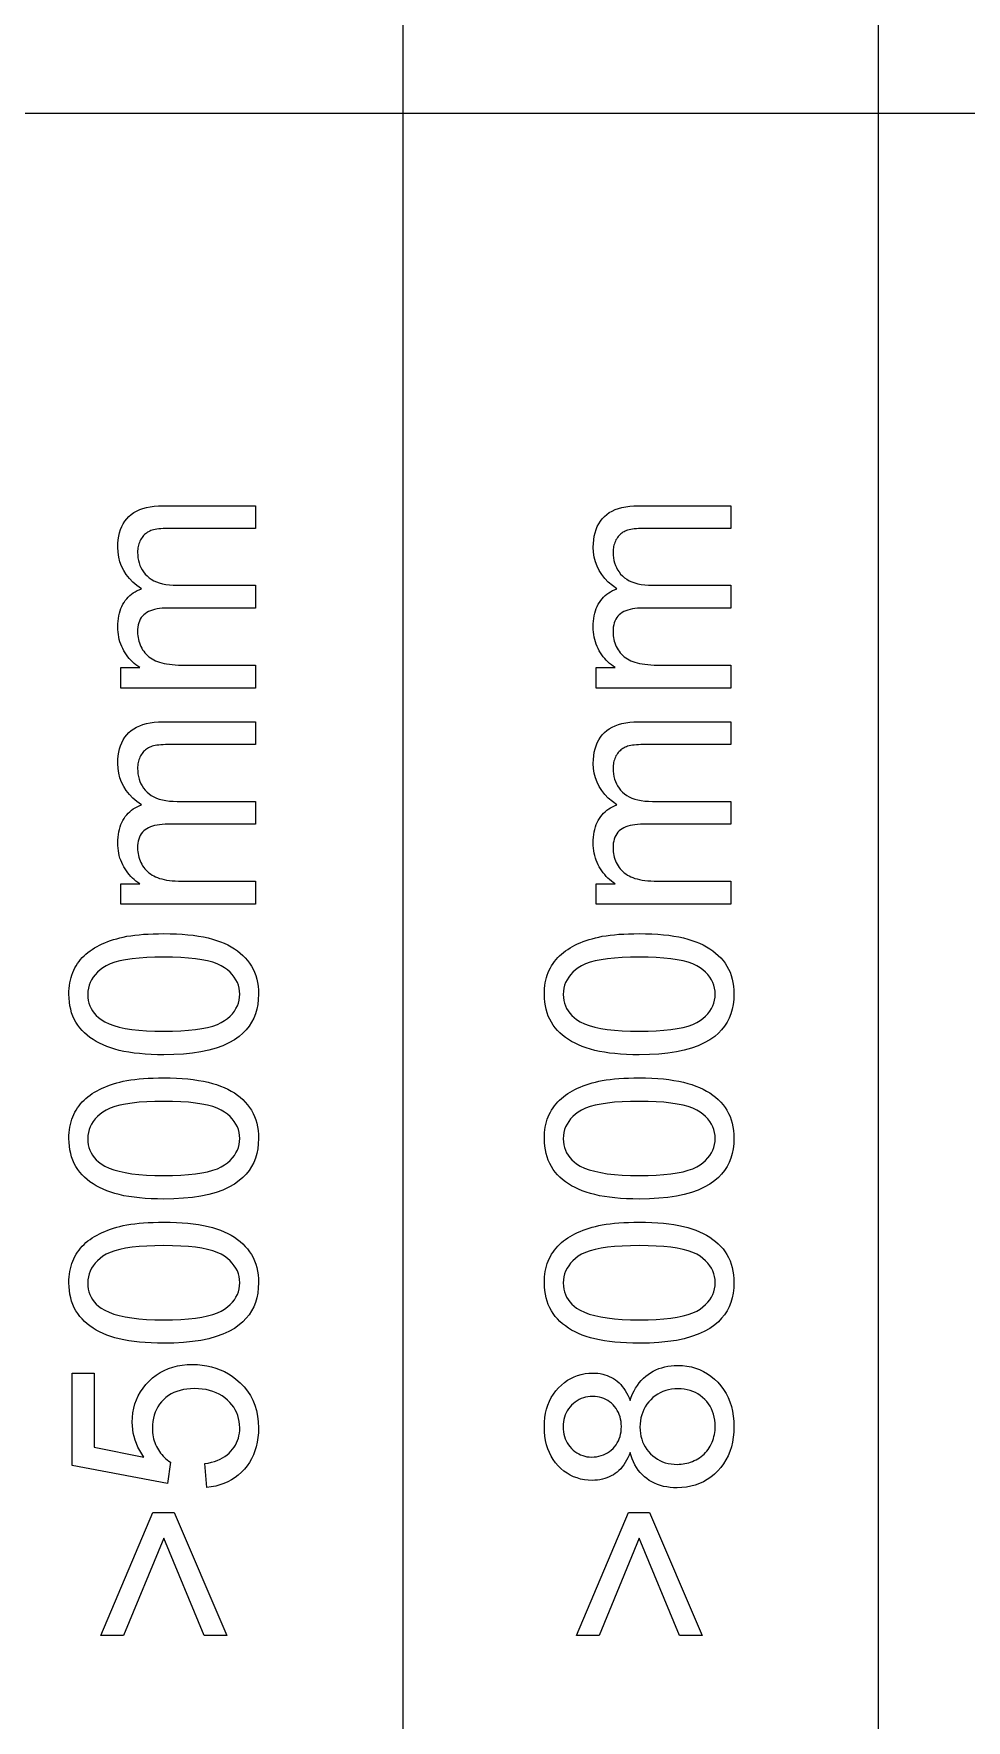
# Model space of a CAD drawing. Extents: x 23 to 417, y 3 to 294.
# Drawn here: x 203.21 to 208.23, y 16.62 to 25.7 of the extents above; entities that cross this region are included whole.
import ezdxf

# ---------------------------------------------------------------- set-up
doc = ezdxf.new("R2010")
doc.units = 0

msp = doc.modelspace()

# ---------------------------------------------------------------- linework, layer by layer
at = {"color": 7, "lineweight": 13}
for p, q in [((205.1951, 10.2717), (205.1951, 50.2717)), ((207.7558, 10.2717), (207.7558, 50.2717)), ((182.1487, 25.2717), (230.8022, 25.2717))]:
    msp.add_line(p, q, dxfattribs=at)
for points in [[(204.399, 22.1755), (203.6746, 22.1755), (203.6746, 22.2854), (203.7762, 22.2854), (203.7658, 22.2924), (203.7558, 22.2999), (203.7462, 22.3079), (203.737, 22.3163), (203.7282, 22.3251), (203.7199, 22.3344), (203.7119, 22.3441), (203.7044, 22.3543), (203.6973, 22.365), (203.6906, 22.3761), (203.6845, 22.3876), (203.679, 22.3994), (203.6741, 22.4115), (203.6699, 22.4239), (203.6663, 22.4366), (203.6634, 22.4497), (203.6611, 22.463), (203.6595, 22.4767), (203.6586, 22.4907), (203.6582, 22.505), (203.6586, 22.5208), (203.6596, 22.5361), (203.6612, 22.5507), (203.6636, 22.5648), (203.6666, 22.5783), (203.6703, 22.5912), (203.6746, 22.6035), (203.6796, 22.6152), (203.6853, 22.6264), (203.6917, 22.637), (203.6986, 22.647), (203.7061, 22.6564), (203.7141, 22.6652), (203.7226, 22.6734), (203.7317, 22.6809), (203.7413, 22.6879), (203.7515, 22.6942), (203.7622, 22.7), (203.7734, 22.7051), (203.7851, 22.7097), (203.761, 22.7274), (203.7394, 22.7461), (203.7204, 22.7659), (203.7039, 22.7867), (203.6899, 22.8086), (203.6785, 22.8315), (203.6696, 22.8554), (203.6633, 22.8803), (203.6595, 22.9064), (203.6582, 22.9334), (203.6588, 22.9544), (203.6606, 22.9745), (203.6636, 22.9936), (203.6678, 23.0116), (203.6731, 23.0287), (203.6797, 23.0448), (203.6875, 23.0599), (203.6964, 23.074), (203.7066, 23.0871), (203.7179, 23.0991), (203.7305, 23.1102), (203.7444, 23.12), (203.7595, 23.1287), (203.776, 23.1363), (203.7937, 23.1426), (203.8127, 23.1479), (203.8331, 23.1519), (203.8547, 23.1548), (203.8776, 23.1565), (203.9017, 23.1571), (204.399, 23.1571), (204.399, 23.035), (203.9427, 23.035), (203.9283, 23.0349), (203.9149, 23.0345), (203.9022, 23.034), (203.8903, 23.0331), (203.8793, 23.032), (203.8691, 23.0307), (203.8598, 23.0292), (203.8512, 23.0274), (203.8435, 23.0254), (203.8366, 23.0231), (203.8302, 23.0205), (203.8241, 23.0175), (203.8183, 23.0142), (203.8127, 23.0104), (203.8074, 23.0063), (203.8023, 23.0018), (203.7974, 22.9969), (203.7928, 22.9915), (203.7885, 22.9859), (203.7844, 22.9798), (203.7807, 22.9734), (203.7773, 22.9668), (203.7743, 22.96), (203.7718, 22.9529), (203.7696, 22.9457), (203.7678, 22.9382), (203.7664, 22.9305), (203.7654, 22.9226), (203.7648, 22.9145), (203.7646, 22.9061), (203.7652, 22.8911), (203.7667, 22.8766), (203.7692, 22.8626), (203.7728, 22.8491), (203.7773, 22.8362), (203.7829, 22.8238), (203.7895, 22.8118), (203.7972, 22.8005), (203.8058, 22.7896), (203.8155, 22.7792), (203.8262, 22.7696), (203.8382, 22.7611), (203.8514, 22.7535), (203.8659, 22.7469), (203.8815, 22.7414), (203.8984, 22.7368), (203.9165, 22.7333), (203.9358, 22.7308), (203.9564, 22.7293), (203.9781, 22.7288), (204.399, 22.7288), (204.399, 22.606), (203.9283, 22.606), (203.9124, 22.6057), (203.8972, 22.6048), (203.8829, 22.6033), (203.8694, 22.6012), (203.8567, 22.5985), (203.8448, 22.5952), (203.8338, 22.5913), (203.8236, 22.5868), (203.8142, 22.5817), (203.8056, 22.576), (203.7978, 22.5696), (203.7908, 22.5624), (203.7847, 22.5545), (203.7794, 22.5458), (203.7749, 22.5364), (203.7712, 22.5262), (203.7683, 22.5152), (203.7663, 22.5035), (203.765, 22.491), (203.7646, 22.4777), (203.7649, 22.4674), (203.7657, 22.4573), (203.7671, 22.4473), (203.769, 22.4375), (203.7715, 22.4278), (203.7745, 22.4183), (203.778, 22.409), (203.7821, 22.3998), (203.7867, 22.3908), (203.7919, 22.3819), (203.7976, 22.3733), (203.8038, 22.3653), (203.8106, 22.3577), (203.8178, 22.3506), (203.8255, 22.3439), (203.8338, 22.3378), (203.8425, 22.3322), (203.8517, 22.327), (203.8615, 22.3223), (203.8717, 22.3181), (203.8827, 22.3144), (203.8946, 22.311), (203.9074, 22.308), (203.9212, 22.3055), (203.9359, 22.3033), (203.9515, 22.3015), (203.968, 22.3001), (203.9855, 22.2991), (204.0038, 22.2985), (204.0232, 22.2983), (204.399, 22.2983)], [(206.9597, 22.1755), (206.2353, 22.1755), (206.2353, 22.2854), (206.3369, 22.2854), (206.3265, 22.2924), (206.3165, 22.2999), (206.3069, 22.3079), (206.2977, 22.3163), (206.2889, 22.3251), (206.2806, 22.3344), (206.2727, 22.3441), (206.2651, 22.3543), (206.258, 22.365), (206.2513, 22.3761), (206.2452, 22.3876), (206.2397, 22.3994), (206.2348, 22.4115), (206.2306, 22.4239), (206.227, 22.4366), (206.2241, 22.4497), (206.2219, 22.463), (206.2202, 22.4767), (206.2193, 22.4907), (206.2189, 22.505), (206.2193, 22.5208), (206.2203, 22.5361), (206.222, 22.5507), (206.2243, 22.5648), (206.2273, 22.5783), (206.231, 22.5912), (206.2353, 22.6035), (206.2403, 22.6152), (206.246, 22.6264), (206.2524, 22.637), (206.2593, 22.647), (206.2668, 22.6564), (206.2748, 22.6652), (206.2834, 22.6734), (206.2924, 22.6809), (206.302, 22.6879), (206.3122, 22.6942), (206.3229, 22.7), (206.3341, 22.7051), (206.3458, 22.7097), (206.3217, 22.7274), (206.3001, 22.7461), (206.2811, 22.7659), (206.2646, 22.7867), (206.2507, 22.8086), (206.2392, 22.8315), (206.2304, 22.8554), (206.224, 22.8803), (206.2202, 22.9064), (206.2189, 22.9334), (206.2195, 22.9544), (206.2213, 22.9745), (206.2243, 22.9936), (206.2285, 23.0116), (206.2339, 23.0287), (206.2404, 23.0448), (206.2482, 23.0599), (206.2571, 23.074), (206.2673, 23.0871), (206.2786, 23.0991), (206.2912, 23.1102), (206.3051, 23.12), (206.3202, 23.1287), (206.3367, 23.1363), (206.3544, 23.1426), (206.3735, 23.1479), (206.3938, 23.1519), (206.4154, 23.1548), (206.4383, 23.1565), (206.4625, 23.1571), (206.9597, 23.1571), (206.9597, 23.035), (206.5034, 23.035), (206.4891, 23.0349), (206.4756, 23.0345), (206.4629, 23.034), (206.451, 23.0331), (206.44, 23.032), (206.4298, 23.0307), (206.4205, 23.0292), (206.4119, 23.0274), (206.4042, 23.0254), (206.3973, 23.0231), (206.391, 23.0205), (206.3849, 23.0175), (206.379, 23.0142), (206.3734, 23.0104), (206.3681, 23.0063), (206.363, 23.0018), (206.3581, 22.9969), (206.3535, 22.9915), (206.3492, 22.9859), (206.3451, 22.9798), (206.3414, 22.9734), (206.338, 22.9668), (206.3351, 22.96), (206.3325, 22.9529), (206.3303, 22.9457), (206.3285, 22.9382), (206.3271, 22.9305), (206.3261, 22.9226), (206.3255, 22.9145), (206.3253, 22.9061), (206.3259, 22.8911), (206.3274, 22.8766), (206.3299, 22.8626), (206.3335, 22.8491), (206.3381, 22.8362), (206.3436, 22.8238), (206.3503, 22.8118), (206.3579, 22.8005), (206.3665, 22.7896), (206.3762, 22.7792), (206.3869, 22.7696), (206.3989, 22.7611), (206.4122, 22.7535), (206.4266, 22.7469), (206.4422, 22.7414), (206.4591, 22.7368), (206.4772, 22.7333), (206.4966, 22.7308), (206.5171, 22.7293), (206.5389, 22.7288), (206.9597, 22.7288), (206.9597, 22.606), (206.4891, 22.606), (206.4731, 22.6057), (206.458, 22.6048), (206.4436, 22.6033), (206.4301, 22.6012), (206.4174, 22.5985), (206.4056, 22.5952), (206.3945, 22.5913), (206.3843, 22.5868), (206.3749, 22.5817), (206.3663, 22.576), (206.3585, 22.5696), (206.3515, 22.5624), (206.3454, 22.5545), (206.3401, 22.5458), (206.3356, 22.5364), (206.3319, 22.5262), (206.329, 22.5152), (206.327, 22.5035), (206.3258, 22.491), (206.3253, 22.4777), (206.3256, 22.4674), (206.3264, 22.4573), (206.3278, 22.4473), (206.3297, 22.4375), (206.3322, 22.4278), (206.3352, 22.4183), (206.3387, 22.409), (206.3428, 22.3998), (206.3475, 22.3908), (206.3526, 22.3819), (206.3584, 22.3733), (206.3646, 22.3653), (206.3713, 22.3577), (206.3785, 22.3506), (206.3862, 22.3439), (206.3945, 22.3378), (206.4032, 22.3322), (206.4124, 22.327), (206.4222, 22.3223), (206.4324, 22.3181), (206.4434, 22.3144), (206.4553, 22.311), (206.4681, 22.308), (206.4819, 22.3055), (206.4966, 22.3033), (206.5122, 22.3015), (206.5287, 22.3001), (206.5462, 22.2991), (206.5646, 22.2985), (206.5839, 22.2983), (206.9597, 22.2983)], [(204.399, 21.0118), (203.6746, 21.0118), (203.6746, 21.1217), (203.7762, 21.1217), (203.7658, 21.1287), (203.7558, 21.1362), (203.7462, 21.1441), (203.737, 21.1525), (203.7282, 21.1614), (203.7199, 21.1707), (203.7119, 21.1804), (203.7044, 21.1906), (203.6973, 21.2013), (203.6906, 21.2124), (203.6845, 21.2239), (203.679, 21.2357), (203.6741, 21.2478), (203.6699, 21.2602), (203.6663, 21.2729), (203.6634, 21.286), (203.6611, 21.2993), (203.6595, 21.313), (203.6586, 21.327), (203.6582, 21.3413), (203.6586, 21.3571), (203.6596, 21.3723), (203.6612, 21.387), (203.6636, 21.4011), (203.6666, 21.4145), (203.6703, 21.4275), (203.6746, 21.4398), (203.6796, 21.4515), (203.6853, 21.4627), (203.6917, 21.4733), (203.6986, 21.4833), (203.7061, 21.4927), (203.7141, 21.5015), (203.7226, 21.5096), (203.7317, 21.5172), (203.7413, 21.5242), (203.7515, 21.5305), (203.7622, 21.5363), (203.7734, 21.5414), (203.7851, 21.5459), (203.761, 21.5637), (203.7394, 21.5824), (203.7204, 21.6022), (203.7039, 21.623), (203.6899, 21.6449), (203.6785, 21.6677), (203.6696, 21.6917), (203.6633, 21.7166), (203.6595, 21.7426), (203.6582, 21.7697), (203.6588, 21.7907), (203.6606, 21.8108), (203.6636, 21.8299), (203.6678, 21.8479), (203.6731, 21.865), (203.6797, 21.8811), (203.6875, 21.8962), (203.6964, 21.9103), (203.7066, 21.9233), (203.7179, 21.9354), (203.7305, 21.9465), (203.7444, 21.9563), (203.7595, 21.965), (203.776, 21.9725), (203.7937, 21.9789), (203.8127, 21.9841), (203.8331, 21.9882), (203.8547, 21.9911), (203.8776, 21.9928), (203.9017, 21.9934), (204.399, 21.9934), (204.399, 21.8713), (203.9427, 21.8713), (203.9283, 21.8712), (203.9149, 21.8708), (203.9022, 21.8702), (203.8903, 21.8694), (203.8793, 21.8683), (203.8691, 21.867), (203.8598, 21.8655), (203.8512, 21.8637), (203.8435, 21.8616), (203.8366, 21.8594), (203.8302, 21.8568), (203.8241, 21.8538), (203.8183, 21.8505), (203.8127, 21.8467), (203.8074, 21.8426), (203.8023, 21.8381), (203.7974, 21.8331), (203.7928, 21.8278), (203.7885, 21.8221), (203.7844, 21.8161), (203.7807, 21.8097), (203.7773, 21.8031), (203.7743, 21.7963), (203.7718, 21.7892), (203.7696, 21.782), (203.7678, 21.7745), (203.7664, 21.7668), (203.7654, 21.7589), (203.7648, 21.7507), (203.7646, 21.7424), (203.7652, 21.7274), (203.7667, 21.7129), (203.7692, 21.6989), (203.7728, 21.6854), (203.7773, 21.6725), (203.7829, 21.66), (203.7895, 21.6481), (203.7972, 21.6367), (203.8058, 21.6259), (203.8155, 21.6155), (203.8262, 21.6059), (203.8382, 21.5973), (203.8514, 21.5898), (203.8659, 21.5832), (203.8815, 21.5777), (203.8984, 21.5731), (203.9165, 21.5696), (203.9358, 21.5671), (203.9564, 21.5655), (203.9781, 21.565), (204.399, 21.565), (204.399, 21.4423), (203.9283, 21.4423), (203.9124, 21.442), (203.8972, 21.4411), (203.8829, 21.4396), (203.8694, 21.4375), (203.8567, 21.4348), (203.8448, 21.4315), (203.8338, 21.4276), (203.8236, 21.423), (203.8142, 21.4179), (203.8056, 21.4122), (203.7978, 21.4059), (203.7908, 21.3987), (203.7847, 21.3908), (203.7794, 21.3821), (203.7749, 21.3727), (203.7712, 21.3625), (203.7683, 21.3515), (203.7663, 21.3398), (203.765, 21.3273), (203.7646, 21.314), (203.7649, 21.3037), (203.7657, 21.2936), (203.7671, 21.2836), (203.769, 21.2738), (203.7715, 21.2641), (203.7745, 21.2546), (203.778, 21.2453), (203.7821, 21.2361), (203.7867, 21.2271), (203.7919, 21.2182), (203.7976, 21.2096), (203.8038, 21.2015), (203.8106, 21.194), (203.8178, 21.1869), (203.8255, 21.1802), (203.8338, 21.1741), (203.8425, 21.1684), (203.8517, 21.1633), (203.8615, 21.1586), (203.8717, 21.1544), (203.8827, 21.1506), (203.8946, 21.1473), (203.9074, 21.1443), (203.9212, 21.1417), (203.9359, 21.1396), (203.9515, 21.1378), (203.968, 21.1364), (203.9855, 21.1354), (204.0038, 21.1348), (204.0232, 21.1346), (204.399, 21.1346)], [(206.9597, 21.0118), (206.2353, 21.0118), (206.2353, 21.1217), (206.3369, 21.1217), (206.3265, 21.1287), (206.3165, 21.1362), (206.3069, 21.1441), (206.2977, 21.1525), (206.2889, 21.1614), (206.2806, 21.1707), (206.2727, 21.1804), (206.2651, 21.1906), (206.258, 21.2013), (206.2513, 21.2124), (206.2452, 21.2239), (206.2397, 21.2357), (206.2348, 21.2478), (206.2306, 21.2602), (206.227, 21.2729), (206.2241, 21.286), (206.2219, 21.2993), (206.2202, 21.313), (206.2193, 21.327), (206.2189, 21.3413), (206.2193, 21.3571), (206.2203, 21.3723), (206.222, 21.387), (206.2243, 21.4011), (206.2273, 21.4145), (206.231, 21.4275), (206.2353, 21.4398), (206.2403, 21.4515), (206.246, 21.4627), (206.2524, 21.4733), (206.2593, 21.4833), (206.2668, 21.4927), (206.2748, 21.5015), (206.2834, 21.5096), (206.2924, 21.5172), (206.302, 21.5242), (206.3122, 21.5305), (206.3229, 21.5363), (206.3341, 21.5414), (206.3458, 21.5459), (206.3217, 21.5637), (206.3001, 21.5824), (206.2811, 21.6022), (206.2646, 21.623), (206.2507, 21.6449), (206.2392, 21.6677), (206.2304, 21.6917), (206.224, 21.7166), (206.2202, 21.7426), (206.2189, 21.7697), (206.2195, 21.7907), (206.2213, 21.8108), (206.2243, 21.8299), (206.2285, 21.8479), (206.2339, 21.865), (206.2404, 21.8811), (206.2482, 21.8962), (206.2571, 21.9103), (206.2673, 21.9233), (206.2786, 21.9354), (206.2912, 21.9465), (206.3051, 21.9563), (206.3202, 21.965), (206.3367, 21.9725), (206.3544, 21.9789), (206.3735, 21.9841), (206.3938, 21.9882), (206.4154, 21.9911), (206.4383, 21.9928), (206.4625, 21.9934), (206.9597, 21.9934), (206.9597, 21.8713), (206.5034, 21.8713), (206.4891, 21.8712), (206.4756, 21.8708), (206.4629, 21.8702), (206.451, 21.8694), (206.44, 21.8683), (206.4298, 21.867), (206.4205, 21.8655), (206.4119, 21.8637), (206.4042, 21.8616), (206.3973, 21.8594), (206.391, 21.8568), (206.3849, 21.8538), (206.379, 21.8505), (206.3734, 21.8467), (206.3681, 21.8426), (206.363, 21.8381), (206.3581, 21.8331), (206.3535, 21.8278), (206.3492, 21.8221), (206.3451, 21.8161), (206.3414, 21.8097), (206.338, 21.8031), (206.3351, 21.7963), (206.3325, 21.7892), (206.3303, 21.782), (206.3285, 21.7745), (206.3271, 21.7668), (206.3261, 21.7589), (206.3255, 21.7507), (206.3253, 21.7424), (206.3259, 21.7274), (206.3274, 21.7129), (206.3299, 21.6989), (206.3335, 21.6854), (206.3381, 21.6725), (206.3436, 21.66), (206.3503, 21.6481), (206.3579, 21.6367), (206.3665, 21.6259), (206.3762, 21.6155), (206.3869, 21.6059), (206.3989, 21.5973), (206.4122, 21.5898), (206.4266, 21.5832), (206.4422, 21.5777), (206.4591, 21.5731), (206.4772, 21.5696), (206.4966, 21.5671), (206.5171, 21.5655), (206.5389, 21.565), (206.9597, 21.565), (206.9597, 21.4423), (206.4891, 21.4423), (206.4731, 21.442), (206.458, 21.4411), (206.4436, 21.4396), (206.4301, 21.4375), (206.4174, 21.4348), (206.4056, 21.4315), (206.3945, 21.4276), (206.3843, 21.423), (206.3749, 21.4179), (206.3663, 21.4122), (206.3585, 21.4059), (206.3515, 21.3987), (206.3454, 21.3908), (206.3401, 21.3821), (206.3356, 21.3727), (206.3319, 21.3625), (206.329, 21.3515), (206.327, 21.3398), (206.3258, 21.3273), (206.3253, 21.314), (206.3256, 21.3037), (206.3264, 21.2936), (206.3278, 21.2836), (206.3297, 21.2738), (206.3322, 21.2641), (206.3352, 21.2546), (206.3387, 21.2453), (206.3428, 21.2361), (206.3475, 21.2271), (206.3526, 21.2182), (206.3584, 21.2096), (206.3646, 21.2015), (206.3713, 21.194), (206.3785, 21.1869), (206.3862, 21.1802), (206.3945, 21.1741), (206.4032, 21.1684), (206.4124, 21.1633), (206.4222, 21.1586), (206.4324, 21.1544), (206.4434, 21.1506), (206.4553, 21.1473), (206.4681, 21.1443), (206.4819, 21.1417), (206.4966, 21.1396), (206.5122, 21.1378), (206.5287, 21.1364), (206.5462, 21.1354), (206.5646, 21.1348), (206.5839, 21.1346), (206.9597, 21.1346)], [(203.9058, 20.2008), (203.8711, 20.2011), (203.8377, 20.2022), (203.8057, 20.2041), (203.775, 20.2066), (203.7458, 20.2099), (203.7179, 20.2139), (203.6915, 20.2187), (203.6664, 20.2241), (203.6427, 20.2303), (203.6204, 20.2373), (203.5992, 20.2449), (203.5791, 20.2533), (203.56, 20.2624), (203.5418, 20.2721), (203.5246, 20.2826), (203.5084, 20.2938), (203.4932, 20.3058), (203.479, 20.3184), (203.4658, 20.3317), (203.4536, 20.3457), (203.4424, 20.3605), (203.4325, 20.376), (203.4237, 20.3923), (203.416, 20.4093), (203.4096, 20.427), (203.4043, 20.4455), (203.4002, 20.4647), (203.3973, 20.4847), (203.3955, 20.5054), (203.3949, 20.5268), (203.3952, 20.5427), (203.3962, 20.5582), (203.3978, 20.5734), (203.4001, 20.5881), (203.403, 20.6024), (203.4066, 20.6163), (203.4108, 20.6298), (203.4157, 20.643), (203.4212, 20.6557), (203.4273, 20.668), (203.4341, 20.68), (203.4414, 20.6915), (203.4493, 20.7026), (203.4578, 20.7132), (203.4669, 20.7235), (203.4765, 20.7333), (203.4867, 20.7427), (203.4975, 20.7516), (203.5089, 20.7602), (203.5208, 20.7683), (203.5332, 20.7761), (203.5463, 20.7835), (203.5598, 20.7905), (203.5739, 20.7972), (203.5885, 20.8036), (203.6036, 20.8097), (203.6193, 20.8153), (203.6355, 20.8207), (203.6522, 20.8257), (203.6695, 20.8304), (203.6876, 20.8347), (203.707, 20.8385), (203.7276, 20.8419), (203.7494, 20.8448), (203.7724, 20.8473), (203.7966, 20.8493), (203.8221, 20.8509), (203.8488, 20.852), (203.8767, 20.8527), (203.9058, 20.8529), (203.9404, 20.8525), (203.9735, 20.8515), (204.0053, 20.8496), (204.0358, 20.8471), (204.0649, 20.8439), (204.0926, 20.8399), (204.119, 20.8352), (204.144, 20.8298), (204.1676, 20.8236), (204.1899, 20.8167), (204.2111, 20.8092), (204.2312, 20.8009), (204.2504, 20.7918), (204.2686, 20.7821), (204.2858, 20.7716), (204.302, 20.7605), (204.3172, 20.7486), (204.3315, 20.736), (204.3448, 20.7227), (204.3571, 20.7086), (204.3683, 20.6939), (204.3783, 20.6783), (204.3872, 20.662), (204.3948, 20.645), (204.4013, 20.6272), (204.4066, 20.6086), (204.4108, 20.5893), (204.4137, 20.5693), (204.4155, 20.5484), (204.4161, 20.5268), (204.415, 20.4985), (204.4119, 20.4715), (204.4067, 20.4457), (204.3995, 20.4211), (204.3902, 20.3977), (204.3787, 20.3757), (204.3653, 20.3548), (204.3497, 20.3352), (204.3321, 20.3168), (204.3124, 20.2997), (204.2859, 20.2809), (204.2562, 20.2641), (204.2234, 20.2493), (204.1874, 20.2364), (204.1483, 20.2255), (204.1061, 20.2166), (204.0607, 20.2097), (204.0123, 20.2047), (203.9606, 20.2018)], [(206.4666, 20.2008), (206.4318, 20.2011), (206.3984, 20.2022), (206.3664, 20.2041), (206.3358, 20.2066), (206.3065, 20.2099), (206.2787, 20.2139), (206.2522, 20.2187), (206.2271, 20.2241), (206.2034, 20.2303), (206.1811, 20.2373), (206.16, 20.2449), (206.1398, 20.2533), (206.1207, 20.2624), (206.1025, 20.2721), (206.0853, 20.2826), (206.0691, 20.2938), (206.054, 20.3058), (206.0397, 20.3184), (206.0265, 20.3317), (206.0143, 20.3457), (206.0032, 20.3605), (205.9932, 20.376), (205.9844, 20.3923), (205.9768, 20.4093), (205.9703, 20.427), (205.965, 20.4455), (205.9609, 20.4647), (205.958, 20.4847), (205.9562, 20.5054), (205.9556, 20.5268), (205.956, 20.5427), (205.9569, 20.5582), (205.9586, 20.5734), (205.9608, 20.5881), (205.9637, 20.6024), (205.9673, 20.6163), (205.9715, 20.6298), (205.9764, 20.643), (205.9819, 20.6557), (205.988, 20.668), (205.9948, 20.68), (206.0022, 20.6915), (206.0101, 20.7026), (206.0185, 20.7132), (206.0276, 20.7235), (206.0372, 20.7333), (206.0474, 20.7427), (206.0582, 20.7516), (206.0696, 20.7602), (206.0815, 20.7683), (206.094, 20.7761), (206.107, 20.7835), (206.1205, 20.7905), (206.1346, 20.7972), (206.1492, 20.8036), (206.1643, 20.8097), (206.18, 20.8153), (206.1962, 20.8207), (206.2129, 20.8257), (206.2302, 20.8304), (206.2483, 20.8347), (206.2677, 20.8385), (206.2883, 20.8419), (206.3101, 20.8448), (206.3331, 20.8473), (206.3574, 20.8493), (206.3828, 20.8509), (206.4095, 20.852), (206.4374, 20.8527), (206.4666, 20.8529), (206.5011, 20.8525), (206.5342, 20.8515), (206.566, 20.8496), (206.5965, 20.8471), (206.6256, 20.8439), (206.6533, 20.8399), (206.6797, 20.8352), (206.7047, 20.8298), (206.7284, 20.8236), (206.7507, 20.8167), (206.7718, 20.8092), (206.7919, 20.8009), (206.8111, 20.7918), (206.8293, 20.7821), (206.8465, 20.7716), (206.8627, 20.7605), (206.878, 20.7486), (206.8922, 20.736), (206.9055, 20.7227), (206.9178, 20.7086), (206.929, 20.6939), (206.939, 20.6783), (206.9479, 20.662), (206.9555, 20.645), (206.962, 20.6272), (206.9673, 20.6086), (206.9715, 20.5893), (206.9744, 20.5693), (206.9762, 20.5484), (206.9768, 20.5268), (206.9758, 20.4985), (206.9726, 20.4715), (206.9675, 20.4457), (206.9602, 20.4211), (206.9509, 20.3977), (206.9395, 20.3757), (206.926, 20.3548), (206.9104, 20.3352), (206.8928, 20.3168), (206.8731, 20.2997), (206.8466, 20.2809), (206.8169, 20.2641), (206.7841, 20.2493), (206.7481, 20.2364), (206.709, 20.2255), (206.6668, 20.2166), (206.6215, 20.2097), (206.573, 20.2047), (206.5213, 20.2018)], [(203.9058, 20.327), (203.9534, 20.3276), (203.9977, 20.3293), (204.0388, 20.3322), (204.0765, 20.3362), (204.1109, 20.3414), (204.142, 20.3477), (204.1699, 20.3552), (204.1944, 20.3639), (204.2157, 20.3737), (204.2336, 20.3846), (204.2491, 20.3964), (204.2629, 20.4088), (204.2752, 20.4216), (204.2858, 20.435), (204.2947, 20.449), (204.3021, 20.4635), (204.3078, 20.4785), (204.3119, 20.4941), (204.3143, 20.5102), (204.3151, 20.5268), (204.3143, 20.5435), (204.3118, 20.5596), (204.3078, 20.5752), (204.302, 20.5902), (204.2946, 20.6047), (204.2856, 20.6186), (204.275, 20.6321), (204.2627, 20.6449), (204.2488, 20.6573), (204.2333, 20.6691), (204.2153, 20.68), (204.194, 20.6898), (204.1694, 20.6985), (204.1416, 20.706), (204.1105, 20.7123), (204.0761, 20.7175), (204.0384, 20.7215), (203.9975, 20.7244), (203.9533, 20.7261), (203.9058, 20.7267), (203.8581, 20.7261), (203.8137, 20.7244), (203.7726, 20.7215), (203.7348, 20.7175), (203.7003, 20.7123), (203.6692, 20.706), (203.6414, 20.6985), (203.6168, 20.6898), (203.5956, 20.68), (203.5777, 20.6691), (203.5623, 20.6573), (203.5485, 20.6449), (203.5363, 20.6319), (203.5258, 20.6184), (203.5169, 20.6043), (203.5096, 20.5897), (203.5039, 20.5745), (203.4998, 20.5587), (203.4974, 20.5424), (203.4966, 20.5255), (203.4973, 20.5089), (203.4994, 20.493), (203.503, 20.4778), (203.508, 20.4633), (203.5145, 20.4494), (203.5223, 20.4363), (203.5317, 20.4238), (203.5424, 20.412), (203.5546, 20.4009), (203.5682, 20.3904), (203.588, 20.3784), (203.6109, 20.3676), (203.637, 20.3581), (203.6661, 20.3498), (203.6983, 20.3428), (203.7336, 20.3371), (203.772, 20.3327), (203.8135, 20.3295), (203.8581, 20.3276)], [(206.4666, 20.327), (206.5142, 20.3276), (206.5585, 20.3293), (206.5995, 20.3322), (206.6372, 20.3362), (206.6716, 20.3414), (206.7027, 20.3477), (206.7306, 20.3552), (206.7551, 20.3639), (206.7764, 20.3737), (206.7943, 20.3846), (206.8098, 20.3964), (206.8237, 20.4088), (206.8359, 20.4216), (206.8465, 20.435), (206.8555, 20.449), (206.8628, 20.4635), (206.8685, 20.4785), (206.8726, 20.4941), (206.875, 20.5102), (206.8758, 20.5268), (206.875, 20.5435), (206.8726, 20.5596), (206.8685, 20.5752), (206.8627, 20.5902), (206.8554, 20.6047), (206.8464, 20.6186), (206.8357, 20.6321), (206.8234, 20.6449), (206.8095, 20.6573), (206.794, 20.6691), (206.776, 20.68), (206.7547, 20.6898), (206.7301, 20.6985), (206.7023, 20.706), (206.6712, 20.7123), (206.6368, 20.7175), (206.5992, 20.7215), (206.5582, 20.7244), (206.514, 20.7261), (206.4666, 20.7267), (206.4188, 20.7261), (206.3744, 20.7244), (206.3333, 20.7215), (206.2955, 20.7175), (206.2611, 20.7123), (206.2299, 20.706), (206.2021, 20.6985), (206.1776, 20.6898), (206.1563, 20.68), (206.1384, 20.6691), (206.123, 20.6573), (206.1092, 20.6449), (206.097, 20.6319), (206.0865, 20.6184), (206.0776, 20.6043), (206.0703, 20.5897), (206.0646, 20.5745), (206.0605, 20.5587), (206.0581, 20.5424), (206.0573, 20.5255), (206.058, 20.5089), (206.0601, 20.493), (206.0637, 20.4778), (206.0687, 20.4633), (206.0752, 20.4494), (206.0831, 20.4363), (206.0924, 20.4238), (206.1031, 20.412), (206.1153, 20.4009), (206.1289, 20.3904), (206.1487, 20.3784), (206.1717, 20.3676), (206.1977, 20.3581), (206.2268, 20.3498), (206.259, 20.3428), (206.2943, 20.3371), (206.3327, 20.3327), (206.3743, 20.3295), (206.4189, 20.3276)], [(203.9058, 19.4238), (203.8711, 19.4242), (203.8377, 19.4253), (203.8057, 19.4271), (203.775, 19.4297), (203.7458, 19.433), (203.7179, 19.437), (203.6915, 19.4417), (203.6664, 19.4472), (203.6427, 19.4534), (203.6204, 19.4603), (203.5992, 19.468), (203.5791, 19.4764), (203.56, 19.4854), (203.5418, 19.4952), (203.5246, 19.5057), (203.5084, 19.5169), (203.4932, 19.5288), (203.479, 19.5414), (203.4658, 19.5548), (203.4536, 19.5688), (203.4424, 19.5836), (203.4325, 19.5991), (203.4237, 19.6153), (203.416, 19.6323), (203.4096, 19.6501), (203.4043, 19.6685), (203.4002, 19.6878), (203.3973, 19.7077), (203.3955, 19.7284), (203.3949, 19.7499), (203.3952, 19.7658), (203.3962, 19.7813), (203.3978, 19.7964), (203.4001, 19.8111), (203.403, 19.8254), (203.4066, 19.8394), (203.4108, 19.8529), (203.4157, 19.866), (203.4212, 19.8788), (203.4273, 19.8911), (203.4341, 19.903), (203.4414, 19.9145), (203.4493, 19.9256), (203.4578, 19.9363), (203.4669, 19.9465), (203.4765, 19.9563), (203.4867, 19.9657), (203.4975, 19.9747), (203.5089, 19.9832), (203.5208, 19.9914), (203.5332, 19.9991), (203.5463, 20.0065), (203.5598, 20.0136), (203.5739, 20.0203), (203.5885, 20.0267), (203.6036, 20.0327), (203.6193, 20.0384), (203.6355, 20.0438), (203.6522, 20.0488), (203.6695, 20.0534), (203.6876, 20.0577), (203.707, 20.0615), (203.7276, 20.0649), (203.7494, 20.0679), (203.7724, 20.0703), (203.7966, 20.0724), (203.8221, 20.0739), (203.8488, 20.0751), (203.8767, 20.0757), (203.9058, 20.076), (203.9404, 20.0756), (203.9735, 20.0745), (204.0053, 20.0727), (204.0358, 20.0702), (204.0649, 20.0669), (204.0926, 20.0629), (204.119, 20.0582), (204.144, 20.0528), (204.1676, 20.0467), (204.1899, 20.0398), (204.2111, 20.0322), (204.2312, 20.0239), (204.2504, 20.0149), (204.2686, 20.0051), (204.2858, 19.9947), (204.302, 19.9835), (204.3172, 19.9716), (204.3315, 19.959), (204.3448, 19.9457), (204.3571, 19.9317), (204.3683, 19.9169), (204.3783, 19.9014), (204.3872, 19.8851), (204.3948, 19.8681), (204.4013, 19.8503), (204.4066, 19.8317), (204.4108, 19.8124), (204.4137, 19.7923), (204.4155, 19.7715), (204.4161, 19.7499), (204.415, 19.7216), (204.4119, 19.6945), (204.4067, 19.6687), (204.3995, 19.6441), (204.3902, 19.6208), (204.3787, 19.5987), (204.3653, 19.5779), (204.3497, 19.5582), (204.3321, 19.5399), (204.3124, 19.5227), (204.2859, 19.504), (204.2562, 19.4871), (204.2234, 19.4723), (204.1874, 19.4594), (204.1483, 19.4486), (204.1061, 19.4397), (204.0607, 19.4327), (204.0123, 19.4278), (203.9606, 19.4248)], [(206.4666, 19.4238), (206.4318, 19.4242), (206.3984, 19.4253), (206.3664, 19.4271), (206.3358, 19.4297), (206.3065, 19.433), (206.2787, 19.437), (206.2522, 19.4417), (206.2271, 19.4472), (206.2034, 19.4534), (206.1811, 19.4603), (206.16, 19.468), (206.1398, 19.4764), (206.1207, 19.4854), (206.1025, 19.4952), (206.0853, 19.5057), (206.0691, 19.5169), (206.054, 19.5288), (206.0397, 19.5414), (206.0265, 19.5548), (206.0143, 19.5688), (206.0032, 19.5836), (205.9932, 19.5991), (205.9844, 19.6153), (205.9768, 19.6323), (205.9703, 19.6501), (205.965, 19.6685), (205.9609, 19.6878), (205.958, 19.7077), (205.9562, 19.7284), (205.9556, 19.7499), (205.956, 19.7658), (205.9569, 19.7813), (205.9586, 19.7964), (205.9608, 19.8111), (205.9637, 19.8254), (205.9673, 19.8394), (205.9715, 19.8529), (205.9764, 19.866), (205.9819, 19.8788), (205.988, 19.8911), (205.9948, 19.903), (206.0022, 19.9145), (206.0101, 19.9256), (206.0185, 19.9363), (206.0276, 19.9465), (206.0372, 19.9563), (206.0474, 19.9657), (206.0582, 19.9747), (206.0696, 19.9832), (206.0815, 19.9914), (206.094, 19.9991), (206.107, 20.0065), (206.1205, 20.0136), (206.1346, 20.0203), (206.1492, 20.0267), (206.1643, 20.0327), (206.18, 20.0384), (206.1962, 20.0438), (206.2129, 20.0488), (206.2302, 20.0534), (206.2483, 20.0577), (206.2677, 20.0615), (206.2883, 20.0649), (206.3101, 20.0679), (206.3331, 20.0703), (206.3574, 20.0724), (206.3828, 20.0739), (206.4095, 20.0751), (206.4374, 20.0757), (206.4666, 20.076), (206.5011, 20.0756), (206.5342, 20.0745), (206.566, 20.0727), (206.5965, 20.0702), (206.6256, 20.0669), (206.6533, 20.0629), (206.6797, 20.0582), (206.7047, 20.0528), (206.7284, 20.0467), (206.7507, 20.0398), (206.7718, 20.0322), (206.7919, 20.0239), (206.8111, 20.0149), (206.8293, 20.0051), (206.8465, 19.9947), (206.8627, 19.9835), (206.878, 19.9716), (206.8922, 19.959), (206.9055, 19.9457), (206.9178, 19.9317), (206.929, 19.9169), (206.939, 19.9014), (206.9479, 19.8851), (206.9555, 19.8681), (206.962, 19.8503), (206.9673, 19.8317), (206.9715, 19.8124), (206.9744, 19.7923), (206.9762, 19.7715), (206.9768, 19.7499), (206.9758, 19.7216), (206.9726, 19.6945), (206.9675, 19.6687), (206.9602, 19.6441), (206.9509, 19.6208), (206.9395, 19.5987), (206.926, 19.5779), (206.9104, 19.5582), (206.8928, 19.5399), (206.8731, 19.5227), (206.8466, 19.504), (206.8169, 19.4871), (206.7841, 19.4723), (206.7481, 19.4594), (206.709, 19.4486), (206.6668, 19.4397), (206.6215, 19.4327), (206.573, 19.4278), (206.5213, 19.4248)], [(203.9058, 19.55), (203.9534, 19.5506), (203.9977, 19.5523), (204.0388, 19.5552), (204.0765, 19.5593), (204.1109, 19.5644), (204.142, 19.5708), (204.1699, 19.5783), (204.1944, 19.5869), (204.2157, 19.5967), (204.2336, 19.6077), (204.2491, 19.6195), (204.2629, 19.6318), (204.2752, 19.6447), (204.2858, 19.6581), (204.2947, 19.6721), (204.3021, 19.6865), (204.3078, 19.7016), (204.3119, 19.7171), (204.3143, 19.7332), (204.3151, 19.7499), (204.3143, 19.7665), (204.3118, 19.7827), (204.3078, 19.7982), (204.302, 19.8133), (204.2946, 19.8277), (204.2856, 19.8417), (204.275, 19.8551), (204.2627, 19.868), (204.2488, 19.8803), (204.2333, 19.8921), (204.2153, 19.9031), (204.194, 19.9129), (204.1694, 19.9215), (204.1416, 19.929), (204.1105, 19.9354), (204.0761, 19.9405), (204.0384, 19.9446), (203.9975, 19.9475), (203.9533, 19.9492), (203.9058, 19.9498), (203.8581, 19.9492), (203.8137, 19.9475), (203.7726, 19.9446), (203.7348, 19.9405), (203.7003, 19.9354), (203.6692, 19.929), (203.6414, 19.9215), (203.6168, 19.9129), (203.5956, 19.9031), (203.5777, 19.8921), (203.5623, 19.8803), (203.5485, 19.8679), (203.5363, 19.855), (203.5258, 19.8415), (203.5169, 19.8274), (203.5096, 19.8128), (203.5039, 19.7976), (203.4998, 19.7818), (203.4974, 19.7654), (203.4966, 19.7485), (203.4973, 19.732), (203.4994, 19.7161), (203.503, 19.7009), (203.508, 19.6863), (203.5145, 19.6725), (203.5223, 19.6593), (203.5317, 19.6468), (203.5424, 19.635), (203.5546, 19.6239), (203.5682, 19.6135), (203.588, 19.6014), (203.6109, 19.5906), (203.637, 19.5811), (203.6661, 19.5729), (203.6983, 19.5659), (203.7336, 19.5602), (203.772, 19.5557), (203.8135, 19.5526), (203.8581, 19.5507)], [(206.4666, 19.55), (206.5142, 19.5506), (206.5585, 19.5523), (206.5995, 19.5552), (206.6372, 19.5593), (206.6716, 19.5644), (206.7027, 19.5708), (206.7306, 19.5783), (206.7551, 19.5869), (206.7764, 19.5967), (206.7943, 19.6077), (206.8098, 19.6195), (206.8237, 19.6318), (206.8359, 19.6447), (206.8465, 19.6581), (206.8555, 19.6721), (206.8628, 19.6865), (206.8685, 19.7016), (206.8726, 19.7171), (206.875, 19.7332), (206.8758, 19.7499), (206.875, 19.7665), (206.8726, 19.7827), (206.8685, 19.7982), (206.8627, 19.8133), (206.8554, 19.8277), (206.8464, 19.8417), (206.8357, 19.8551), (206.8234, 19.868), (206.8095, 19.8803), (206.794, 19.8921), (206.776, 19.9031), (206.7547, 19.9129), (206.7301, 19.9215), (206.7023, 19.929), (206.6712, 19.9354), (206.6368, 19.9405), (206.5992, 19.9446), (206.5582, 19.9475), (206.514, 19.9492), (206.4666, 19.9498), (206.4188, 19.9492), (206.3744, 19.9475), (206.3333, 19.9446), (206.2955, 19.9405), (206.2611, 19.9354), (206.2299, 19.929), (206.2021, 19.9215), (206.1776, 19.9129), (206.1563, 19.9031), (206.1384, 19.8921), (206.123, 19.8803), (206.1092, 19.8679), (206.097, 19.855), (206.0865, 19.8415), (206.0776, 19.8274), (206.0703, 19.8128), (206.0646, 19.7976), (206.0605, 19.7818), (206.0581, 19.7654), (206.0573, 19.7485), (206.058, 19.732), (206.0601, 19.7161), (206.0637, 19.7009), (206.0687, 19.6863), (206.0752, 19.6725), (206.0831, 19.6593), (206.0924, 19.6468), (206.1031, 19.635), (206.1153, 19.6239), (206.1289, 19.6135), (206.1487, 19.6014), (206.1717, 19.5906), (206.1977, 19.5811), (206.2268, 19.5729), (206.259, 19.5659), (206.2943, 19.5602), (206.3327, 19.5557), (206.3743, 19.5526), (206.4189, 19.5507)], [(203.9058, 18.6469), (203.8711, 18.6473), (203.8377, 18.6484), (203.8057, 18.6502), (203.775, 18.6527), (203.7458, 18.656), (203.7179, 18.66), (203.6915, 18.6648), (203.6664, 18.6703), (203.6427, 18.6765), (203.6204, 18.6834), (203.5992, 18.691), (203.5791, 18.6994), (203.56, 18.7085), (203.5418, 18.7183), (203.5246, 18.7288), (203.5084, 18.74), (203.4932, 18.7519), (203.479, 18.7645), (203.4658, 18.7778), (203.4536, 18.7918), (203.4424, 18.8066), (203.4325, 18.8221), (203.4237, 18.8384), (203.416, 18.8554), (203.4096, 18.8731), (203.4043, 18.8916), (203.4002, 18.9108), (203.3973, 18.9308), (203.3955, 18.9515), (203.3949, 18.973), (203.3952, 18.9889), (203.3962, 19.0044), (203.3978, 19.0195), (203.4001, 19.0342), (203.403, 19.0485), (203.4066, 19.0624), (203.4108, 19.0759), (203.4157, 19.0891), (203.4212, 19.1018), (203.4273, 19.1142), (203.4341, 19.1261), (203.4414, 19.1376), (203.4493, 19.1487), (203.4578, 19.1593), (203.4669, 19.1696), (203.4765, 19.1794), (203.4867, 19.1888), (203.4975, 19.1978), (203.5089, 19.2063), (203.5208, 19.2144), (203.5332, 19.2222), (203.5463, 19.2296), (203.5598, 19.2366), (203.5739, 19.2434), (203.5885, 19.2497), (203.6036, 19.2558), (203.6193, 19.2615), (203.6355, 19.2668), (203.6522, 19.2718), (203.6695, 19.2765), (203.6876, 19.2808), (203.707, 19.2846), (203.7276, 19.288), (203.7494, 19.2909), (203.7724, 19.2934), (203.7966, 19.2954), (203.8221, 19.297), (203.8488, 19.2981), (203.8767, 19.2988), (203.9058, 19.299), (203.9404, 19.2986), (203.9735, 19.2976), (204.0053, 19.2958), (204.0358, 19.2932), (204.0649, 19.29), (204.0926, 19.286), (204.119, 19.2813), (204.144, 19.2759), (204.1676, 19.2697), (204.1899, 19.2629), (204.2111, 19.2553), (204.2312, 19.247), (204.2504, 19.2379), (204.2686, 19.2282), (204.2858, 19.2178), (204.302, 19.2066), (204.3172, 19.1947), (204.3315, 19.1821), (204.3448, 19.1688), (204.3571, 19.1547), (204.3683, 19.14), (204.3783, 19.1244), (204.3872, 19.1082), (204.3948, 19.0911), (204.4013, 19.0733), (204.4066, 19.0548), (204.4108, 19.0354), (204.4137, 19.0154), (204.4155, 18.9945), (204.4161, 18.973), (204.415, 18.9447), (204.4119, 18.9176), (204.4067, 18.8918), (204.3995, 18.8672), (204.3902, 18.8439), (204.3787, 18.8218), (204.3653, 18.8009), (204.3497, 18.7813), (204.3321, 18.7629), (204.3124, 18.7458), (204.2859, 18.727), (204.2562, 18.7102), (204.2234, 18.6954), (204.1874, 18.6825), (204.1483, 18.6716), (204.1061, 18.6627), (204.0607, 18.6558), (204.0123, 18.6509), (203.9606, 18.6479)], [(206.4666, 18.6469), (206.4318, 18.6473), (206.3984, 18.6484), (206.3664, 18.6502), (206.3358, 18.6527), (206.3065, 18.656), (206.2787, 18.66), (206.2522, 18.6648), (206.2271, 18.6703), (206.2034, 18.6765), (206.1811, 18.6834), (206.16, 18.691), (206.1398, 18.6994), (206.1207, 18.7085), (206.1025, 18.7183), (206.0853, 18.7288), (206.0691, 18.74), (206.054, 18.7519), (206.0397, 18.7645), (206.0265, 18.7778), (206.0143, 18.7918), (206.0032, 18.8066), (205.9932, 18.8221), (205.9844, 18.8384), (205.9768, 18.8554), (205.9703, 18.8731), (205.965, 18.8916), (205.9609, 18.9108), (205.958, 18.9308), (205.9562, 18.9515), (205.9556, 18.973), (205.956, 18.9889), (205.9569, 19.0044), (205.9586, 19.0195), (205.9608, 19.0342), (205.9637, 19.0485), (205.9673, 19.0624), (205.9715, 19.0759), (205.9764, 19.0891), (205.9819, 19.1018), (205.988, 19.1142), (205.9948, 19.1261), (206.0022, 19.1376), (206.0101, 19.1487), (206.0185, 19.1593), (206.0276, 19.1696), (206.0372, 19.1794), (206.0474, 19.1888), (206.0582, 19.1978), (206.0696, 19.2063), (206.0815, 19.2144), (206.094, 19.2222), (206.107, 19.2296), (206.1205, 19.2366), (206.1346, 19.2434), (206.1492, 19.2497), (206.1643, 19.2558), (206.18, 19.2615), (206.1962, 19.2668), (206.2129, 19.2718), (206.2302, 19.2765), (206.2483, 19.2808), (206.2677, 19.2846), (206.2883, 19.288), (206.3101, 19.2909), (206.3331, 19.2934), (206.3574, 19.2954), (206.3828, 19.297), (206.4095, 19.2981), (206.4374, 19.2988), (206.4666, 19.299), (206.5011, 19.2986), (206.5342, 19.2976), (206.566, 19.2958), (206.5965, 19.2932), (206.6256, 19.29), (206.6533, 19.286), (206.6797, 19.2813), (206.7047, 19.2759), (206.7284, 19.2697), (206.7507, 19.2629), (206.7718, 19.2553), (206.7919, 19.247), (206.8111, 19.2379), (206.8293, 19.2282), (206.8465, 19.2178), (206.8627, 19.2066), (206.878, 19.1947), (206.8922, 19.1821), (206.9055, 19.1688), (206.9178, 19.1547), (206.929, 19.14), (206.939, 19.1244), (206.9479, 19.1082), (206.9555, 19.0911), (206.962, 19.0733), (206.9673, 19.0548), (206.9715, 19.0354), (206.9744, 19.0154), (206.9762, 18.9945), (206.9768, 18.973), (206.9758, 18.9447), (206.9726, 18.9176), (206.9675, 18.8918), (206.9602, 18.8672), (206.9509, 18.8439), (206.9395, 18.8218), (206.926, 18.8009), (206.9104, 18.7813), (206.8928, 18.7629), (206.8731, 18.7458), (206.8466, 18.727), (206.8169, 18.7102), (206.7841, 18.6954), (206.7481, 18.6825), (206.709, 18.6716), (206.6668, 18.6627), (206.6215, 18.6558), (206.573, 18.6509), (206.5213, 18.6479)], [(203.9058, 18.7731), (203.9534, 18.7737), (203.9977, 18.7754), (204.0388, 18.7783), (204.0765, 18.7823), (204.1109, 18.7875), (204.142, 18.7938), (204.1699, 18.8013), (204.1944, 18.81), (204.2157, 18.8198), (204.2336, 18.8307), (204.2491, 18.8425), (204.2629, 18.8549), (204.2752, 18.8677), (204.2858, 18.8812), (204.2947, 18.8951), (204.3021, 18.9096), (204.3078, 18.9246), (204.3119, 18.9402), (204.3143, 18.9563), (204.3151, 18.973), (204.3143, 18.9896), (204.3118, 19.0057), (204.3078, 19.0213), (204.302, 19.0363), (204.2946, 19.0508), (204.2856, 19.0648), (204.275, 19.0782), (204.2627, 19.091), (204.2488, 19.1034), (204.2333, 19.1152), (204.2153, 19.1261), (204.194, 19.1359), (204.1694, 19.1446), (204.1416, 19.1521), (204.1105, 19.1584), (204.0761, 19.1636), (204.0384, 19.1676), (203.9975, 19.1705), (203.9533, 19.1722), (203.9058, 19.1728), (203.8581, 19.1722), (203.8137, 19.1705), (203.7726, 19.1676), (203.7348, 19.1636), (203.7003, 19.1584), (203.6692, 19.1521), (203.6414, 19.1446), (203.6168, 19.1359), (203.5956, 19.1261), (203.5777, 19.1152), (203.5623, 19.1034), (203.5485, 19.091), (203.5363, 19.078), (203.5258, 19.0645), (203.5169, 19.0505), (203.5096, 19.0358), (203.5039, 19.0206), (203.4998, 19.0048), (203.4974, 18.9885), (203.4966, 18.9716), (203.4973, 18.955), (203.4994, 18.9391), (203.503, 18.9239), (203.508, 18.9094), (203.5145, 18.8955), (203.5223, 18.8824), (203.5317, 18.8699), (203.5424, 18.8581), (203.5546, 18.847), (203.5682, 18.8365), (203.588, 18.8245), (203.6109, 18.8137), (203.637, 18.8042), (203.6661, 18.7959), (203.6983, 18.7889), (203.7336, 18.7832), (203.772, 18.7788), (203.8135, 18.7756), (203.8581, 18.7737)], [(206.4666, 18.7731), (206.5142, 18.7737), (206.5585, 18.7754), (206.5995, 18.7783), (206.6372, 18.7823), (206.6716, 18.7875), (206.7027, 18.7938), (206.7306, 18.8013), (206.7551, 18.81), (206.7764, 18.8198), (206.7943, 18.8307), (206.8098, 18.8425), (206.8237, 18.8549), (206.8359, 18.8677), (206.8465, 18.8812), (206.8555, 18.8951), (206.8628, 18.9096), (206.8685, 18.9246), (206.8726, 18.9402), (206.875, 18.9563), (206.8758, 18.973), (206.875, 18.9896), (206.8726, 19.0057), (206.8685, 19.0213), (206.8627, 19.0363), (206.8554, 19.0508), (206.8464, 19.0648), (206.8357, 19.0782), (206.8234, 19.091), (206.8095, 19.1034), (206.794, 19.1152), (206.776, 19.1261), (206.7547, 19.1359), (206.7301, 19.1446), (206.7023, 19.1521), (206.6712, 19.1584), (206.6368, 19.1636), (206.5992, 19.1676), (206.5582, 19.1705), (206.514, 19.1722), (206.4666, 19.1728), (206.4188, 19.1722), (206.3744, 19.1705), (206.3333, 19.1676), (206.2955, 19.1636), (206.2611, 19.1584), (206.2299, 19.1521), (206.2021, 19.1446), (206.1776, 19.1359), (206.1563, 19.1261), (206.1384, 19.1152), (206.123, 19.1034), (206.1092, 19.091), (206.097, 19.078), (206.0865, 19.0645), (206.0776, 19.0505), (206.0703, 19.0358), (206.0646, 19.0206), (206.0605, 19.0048), (206.0581, 18.9885), (206.0573, 18.9716), (206.058, 18.955), (206.0601, 18.9391), (206.0637, 18.9239), (206.0687, 18.9094), (206.0752, 18.8955), (206.0831, 18.8824), (206.0924, 18.8699), (206.1031, 18.8581), (206.1153, 18.847), (206.1289, 18.8365), (206.1487, 18.8245), (206.1717, 18.8137), (206.1977, 18.8042), (206.2268, 18.7959), (206.259, 18.7889), (206.2943, 18.7832), (206.3327, 18.7788), (206.3743, 18.7756), (206.4189, 18.7737)], [(204.1371, 17.87), (204.1262, 17.9989), (204.1445, 18.0021), (204.162, 18.0061), (204.1784, 18.0109), (204.194, 18.0164), (204.2086, 18.0227), (204.2223, 18.0297), (204.2351, 18.0375), (204.2469, 18.046), (204.2578, 18.0553), (204.2677, 18.0654), (204.2767, 18.076), (204.2848, 18.0871), (204.2919, 18.0986), (204.298, 18.1106), (204.3033, 18.1229), (204.3075, 18.1357), (204.3109, 18.149), (204.3132, 18.1626), (204.3146, 18.1767), (204.3151, 18.1912), (204.3145, 18.2087), (204.3124, 18.2256), (204.3091, 18.242), (204.3044, 18.2578), (204.2984, 18.2731), (204.291, 18.2878), (204.2824, 18.302), (204.2723, 18.3157), (204.261, 18.3288), (204.2483, 18.3413), (204.2345, 18.353), (204.2198, 18.3634), (204.2042, 18.3726), (204.1878, 18.3806), (204.1705, 18.3873), (204.1523, 18.3929), (204.1333, 18.3972), (204.1134, 18.4002), (204.0926, 18.4021), (204.0709, 18.4027), (204.0504, 18.4021), (204.0307, 18.4003), (204.0119, 18.3974), (203.994, 18.3933), (203.9769, 18.3879), (203.9608, 18.3815), (203.9456, 18.3738), (203.9312, 18.3649), (203.9177, 18.3549), (203.9052, 18.3437), (203.8936, 18.3315), (203.8833, 18.3186), (203.8742, 18.305), (203.8663, 18.2906), (203.8596, 18.2756), (203.8542, 18.2597), (203.8499, 18.2432), (203.8469, 18.2259), (203.845, 18.2079), (203.8445, 18.1892), (203.8447, 18.1774), (203.8455, 18.1659), (203.8469, 18.1546), (203.8488, 18.1436), (203.8512, 18.1327), (203.8541, 18.1221), (203.8577, 18.1118), (203.8617, 18.1017), (203.8663, 18.0918), (203.8714, 18.0821), (203.8769, 18.0728), (203.8828, 18.0638), (203.889, 18.0553), (203.8955, 18.0472), (203.9023, 18.0395), (203.9095, 18.0322), (203.917, 18.0253), (203.9248, 18.0188), (203.9329, 18.0127), (203.9413, 18.0071), (203.9263, 17.8918), (203.4127, 17.9886), (203.4127, 18.4859), (203.53, 18.4859), (203.53, 18.0869), (203.7988, 18.033), (203.7868, 18.0511), (203.7762, 18.0694), (203.7667, 18.0878), (203.7586, 18.1064), (203.7517, 18.1252), (203.746, 18.1442), (203.7416, 18.1634), (203.7385, 18.1827), (203.7366, 18.2022), (203.736, 18.2219), (203.7369, 18.2477), (203.7396, 18.2727), (203.7442, 18.2968), (203.7505, 18.3202), (203.7587, 18.3427), (203.7686, 18.3644), (203.7804, 18.3852), (203.7941, 18.4053), (203.8095, 18.4245), (203.8267, 18.4429), (203.8454, 18.46), (203.8651, 18.4754), (203.8858, 18.4889), (203.9076, 18.5006), (203.9304, 18.5105), (203.9542, 18.5186), (203.9791, 18.5249), (204.0051, 18.5294), (204.032, 18.5321), (204.06, 18.533), (204.0868, 18.5322), (204.1128, 18.5298), (204.1381, 18.5259), (204.1627, 18.5203), (204.1865, 18.5132), (204.2096, 18.5045), (204.232, 18.4942), (204.2536, 18.4823), (204.2745, 18.4689), (204.2946, 18.4539), (204.3177, 18.4339), (204.3384, 18.4126), (204.3566, 18.3898), (204.3724, 18.3657), (204.3857, 18.3401), (204.3966, 18.3131), (204.4051, 18.2848), (204.4112, 18.255), (204.4149, 18.2238), (204.4161, 18.1912), (204.4153, 18.1645), (204.413, 18.1387), (204.4092, 18.1139), (204.4038, 18.0901), (204.397, 18.0673), (204.3886, 18.0456), (204.3786, 18.0248), (204.3672, 18.005), (204.3542, 17.9863), (204.3397, 17.9685), (204.3239, 17.952), (204.3071, 17.937), (204.2894, 17.9234), (204.2706, 17.9113), (204.2508, 17.9007), (204.2301, 17.8916), (204.2083, 17.884), (204.1856, 17.8778), (204.1618, 17.8731)], [(206.4174, 18.0589), (206.4116, 18.044), (206.4053, 18.0299), (206.3985, 18.0166), (206.3913, 18.0041), (206.3835, 17.9924), (206.3753, 17.9815), (206.3666, 17.9713), (206.3574, 17.962), (206.3478, 17.9534), (206.3376, 17.9457), (206.3271, 17.9387), (206.3161, 17.9324), (206.3047, 17.9269), (206.2929, 17.9221), (206.2807, 17.918), (206.2681, 17.9147), (206.255, 17.9121), (206.2416, 17.9103), (206.2277, 17.9092), (206.2135, 17.9088), (206.192, 17.9096), (206.1712, 17.912), (206.1511, 17.9159), (206.1317, 17.9214), (206.113, 17.9284), (206.095, 17.9371), (206.0777, 17.9473), (206.0611, 17.959), (206.0452, 17.9724), (206.03, 17.9873), (206.0159, 18.0035), (206.0032, 18.0207), (205.9921, 18.039), (205.9824, 18.0583), (205.9742, 18.0787), (205.9675, 18.1001), (205.9623, 18.1225), (205.9586, 18.146), (205.9564, 18.1705), (205.9556, 18.196), (205.9564, 18.2217), (205.9587, 18.2464), (205.9625, 18.27), (205.9678, 18.2926), (205.9747, 18.3142), (205.983, 18.3348), (205.9929, 18.3543), (206.0043, 18.3728), (206.0172, 18.3903), (206.0317, 18.4068), (206.0472, 18.422), (206.0634, 18.4355), (206.0803, 18.4475), (206.0978, 18.4579), (206.116, 18.4666), (206.1349, 18.4738), (206.1544, 18.4794), (206.1746, 18.4834), (206.1954, 18.4858), (206.2169, 18.4866), (206.2306, 18.4862), (206.244, 18.4851), (206.257, 18.4833), (206.2697, 18.4808), (206.282, 18.4775), (206.2939, 18.4735), (206.3055, 18.4687), (206.3167, 18.4632), (206.3275, 18.457), (206.338, 18.4501), (206.348, 18.4424), (206.3576, 18.434), (206.3668, 18.4248), (206.3754, 18.4149), (206.3836, 18.4041), (206.3913, 18.3927), (206.3985, 18.3805), (206.4053, 18.3675), (206.4116, 18.3537), (206.4174, 18.3393), (206.4238, 18.3572), (206.4309, 18.3743), (206.4388, 18.3905), (206.4473, 18.4059), (206.4567, 18.4203), (206.4667, 18.4339), (206.4775, 18.4466), (206.489, 18.4584), (206.5013, 18.4694), (206.5143, 18.4794), (206.5279, 18.4886), (206.5421, 18.4967), (206.5567, 18.504), (206.5719, 18.5102), (206.5876, 18.5155), (206.6039, 18.5198), (206.6206, 18.5232), (206.6378, 18.5256), (206.6556, 18.527), (206.6739, 18.5275), (206.6992, 18.5266), (206.7236, 18.5239), (206.7472, 18.5194), (206.77, 18.513), (206.7919, 18.5048), (206.8131, 18.4949), (206.8334, 18.4831), (206.8529, 18.4695), (206.8716, 18.454), (206.8895, 18.4368), (206.9061, 18.4181), (206.9209, 18.3982), (206.934, 18.3772), (206.9454, 18.3551), (206.955, 18.3318), (206.9628, 18.3073), (206.9689, 18.2817), (206.9733, 18.255), (206.9759, 18.2271), (206.9768, 18.1981), (206.9759, 18.169), (206.9733, 18.1411), (206.9689, 18.1144), (206.9628, 18.0888), (206.9549, 18.0644), (206.9452, 18.0411), (206.9338, 18.0189), (206.9207, 17.9979), (206.9058, 17.978), (206.8891, 17.9593), (206.8712, 17.9421), (206.8523, 17.9267), (206.8326, 17.913), (206.8121, 17.9012), (206.7906, 17.8913), (206.7684, 17.8831), (206.7452, 17.8768), (206.7212, 17.8722), (206.6963, 17.8695), (206.6705, 17.8686), (206.6513, 17.8691), (206.6328, 17.8706), (206.6148, 17.873), (206.5975, 17.8765), (206.5809, 17.881), (206.5649, 17.8864), (206.5495, 17.8928), (206.5347, 17.9002), (206.5206, 17.9086), (206.5071, 17.918), (206.4944, 17.9284), (206.4825, 17.9395), (206.4714, 17.9515), (206.4612, 17.9643), (206.4518, 17.978), (206.4433, 17.9925), (206.4355, 18.0078), (206.4287, 18.024), (206.4226, 18.041)], [(206.2094, 18.0343), (206.2233, 18.0348), (206.2367, 18.0362), (206.2496, 18.0385), (206.262, 18.0417), (206.2738, 18.0458), (206.2852, 18.0508), (206.296, 18.0567), (206.3063, 18.0636), (206.3161, 18.0714), (206.3253, 18.08), (206.3339, 18.0895), (206.3416, 18.0994), (206.3483, 18.1099), (206.3542, 18.121), (206.3591, 18.1326), (206.3632, 18.1447), (206.3663, 18.1574), (206.3686, 18.1706), (206.3699, 18.1844), (206.3704, 18.1987), (206.3699, 18.2127), (206.3686, 18.2261), (206.3663, 18.239), (206.3632, 18.2514), (206.3592, 18.2633), (206.3543, 18.2747), (206.3485, 18.2855), (206.3418, 18.2959), (206.3342, 18.3057), (206.3257, 18.315), (206.3166, 18.3237), (206.307, 18.3314), (206.2971, 18.3382), (206.2867, 18.3441), (206.276, 18.3491), (206.2648, 18.3531), (206.2533, 18.3563), (206.2413, 18.3586), (206.229, 18.3599), (206.2162, 18.3604), (206.2029, 18.3599), (206.1901, 18.3585), (206.1776, 18.3562), (206.1656, 18.3529), (206.1541, 18.3487), (206.1429, 18.3436), (206.1322, 18.3375), (206.1219, 18.3305), (206.1121, 18.3226), (206.1026, 18.3137), (206.0939, 18.3041), (206.0861, 18.2941), (206.0792, 18.2836), (206.0732, 18.2726), (206.0681, 18.2612), (206.064, 18.2494), (206.0607, 18.2371), (206.0584, 18.2243), (206.0571, 18.2111), (206.0566, 18.1974), (206.057, 18.1836), (206.0584, 18.1702), (206.0606, 18.1574), (206.0638, 18.145), (206.0679, 18.1331), (206.0728, 18.1217), (206.0787, 18.1107), (206.0854, 18.1002), (206.0931, 18.0902), (206.1016, 18.0807), (206.1108, 18.0719), (206.1203, 18.064), (206.1302, 18.0571), (206.1405, 18.051), (206.1511, 18.0459), (206.162, 18.0418), (206.1733, 18.0385), (206.185, 18.0362), (206.197, 18.0348)], [(206.6712, 17.9948), (206.6817, 17.995), (206.6921, 17.9958), (206.7024, 17.997), (206.7127, 17.9988), (206.7229, 18.001), (206.733, 18.0037), (206.7431, 18.007), (206.7531, 18.0107), (206.763, 18.0149), (206.7728, 18.0197), (206.7824, 18.0249), (206.7916, 18.0306), (206.8003, 18.0368), (206.8086, 18.0435), (206.8164, 18.0506), (206.8238, 18.0583), (206.8307, 18.0664), (206.8372, 18.075), (206.8433, 18.0841), (206.8489, 18.0937), (206.854, 18.1036), (206.8586, 18.1136), (206.8626, 18.1238), (206.8661, 18.1342), (206.8691, 18.1447), (206.8715, 18.1553), (206.8734, 18.1661), (206.8748, 18.1771), (206.8756, 18.1882), (206.8758, 18.1994), (206.8753, 18.2167), (206.8736, 18.2334), (206.8707, 18.2495), (206.8668, 18.2649), (206.8617, 18.2797), (206.8555, 18.294), (206.8481, 18.3076), (206.8396, 18.3206), (206.83, 18.3329), (206.8192, 18.3447), (206.8076, 18.3556), (206.7953, 18.3653), (206.7825, 18.3739), (206.769, 18.3814), (206.7549, 18.3877), (206.7402, 18.3928), (206.7249, 18.3969), (206.709, 18.3997), (206.6924, 18.4014), (206.6753, 18.402), (206.6579, 18.4014), (206.641, 18.3997), (206.6248, 18.3967), (206.6093, 18.3926), (206.5943, 18.3873), (206.5799, 18.3808), (206.5662, 18.3731), (206.553, 18.3643), (206.5405, 18.3542), (206.5286, 18.343), (206.5176, 18.3309), (206.5078, 18.3182), (206.4991, 18.3049), (206.4915, 18.2911), (206.4851, 18.2766), (206.4799, 18.2615), (206.4759, 18.2459), (206.473, 18.2296), (206.4712, 18.2128), (206.4706, 18.1953), (206.4712, 18.1783), (206.4729, 18.1619), (206.4758, 18.146), (206.4798, 18.1308), (206.485, 18.1161), (206.4913, 18.1021), (206.4987, 18.0886), (206.5073, 18.0757), (206.5171, 18.0634), (206.5279, 18.0517), (206.5397, 18.0409), (206.552, 18.0312), (206.5649, 18.0227), (206.5784, 18.0153), (206.5924, 18.009), (206.607, 18.0039), (206.6222, 17.9999), (206.638, 17.9971), (206.6543, 17.9954)], [(203.9618, 17.7349), (204.2449, 17.0725), (204.1228, 17.0725), (203.9052, 17.5971), (203.6896, 17.0725), (203.5675, 17.0725), (203.8472, 17.7349)], [(206.5225, 17.7349), (206.8056, 17.0725), (206.6835, 17.0725), (206.4659, 17.5971), (206.2503, 17.0725), (206.1282, 17.0725), (206.4079, 17.7349)]]:
    msp.add_lwpolyline(points, close=True, dxfattribs=at)

doc.saveas('drawing.dxf')
